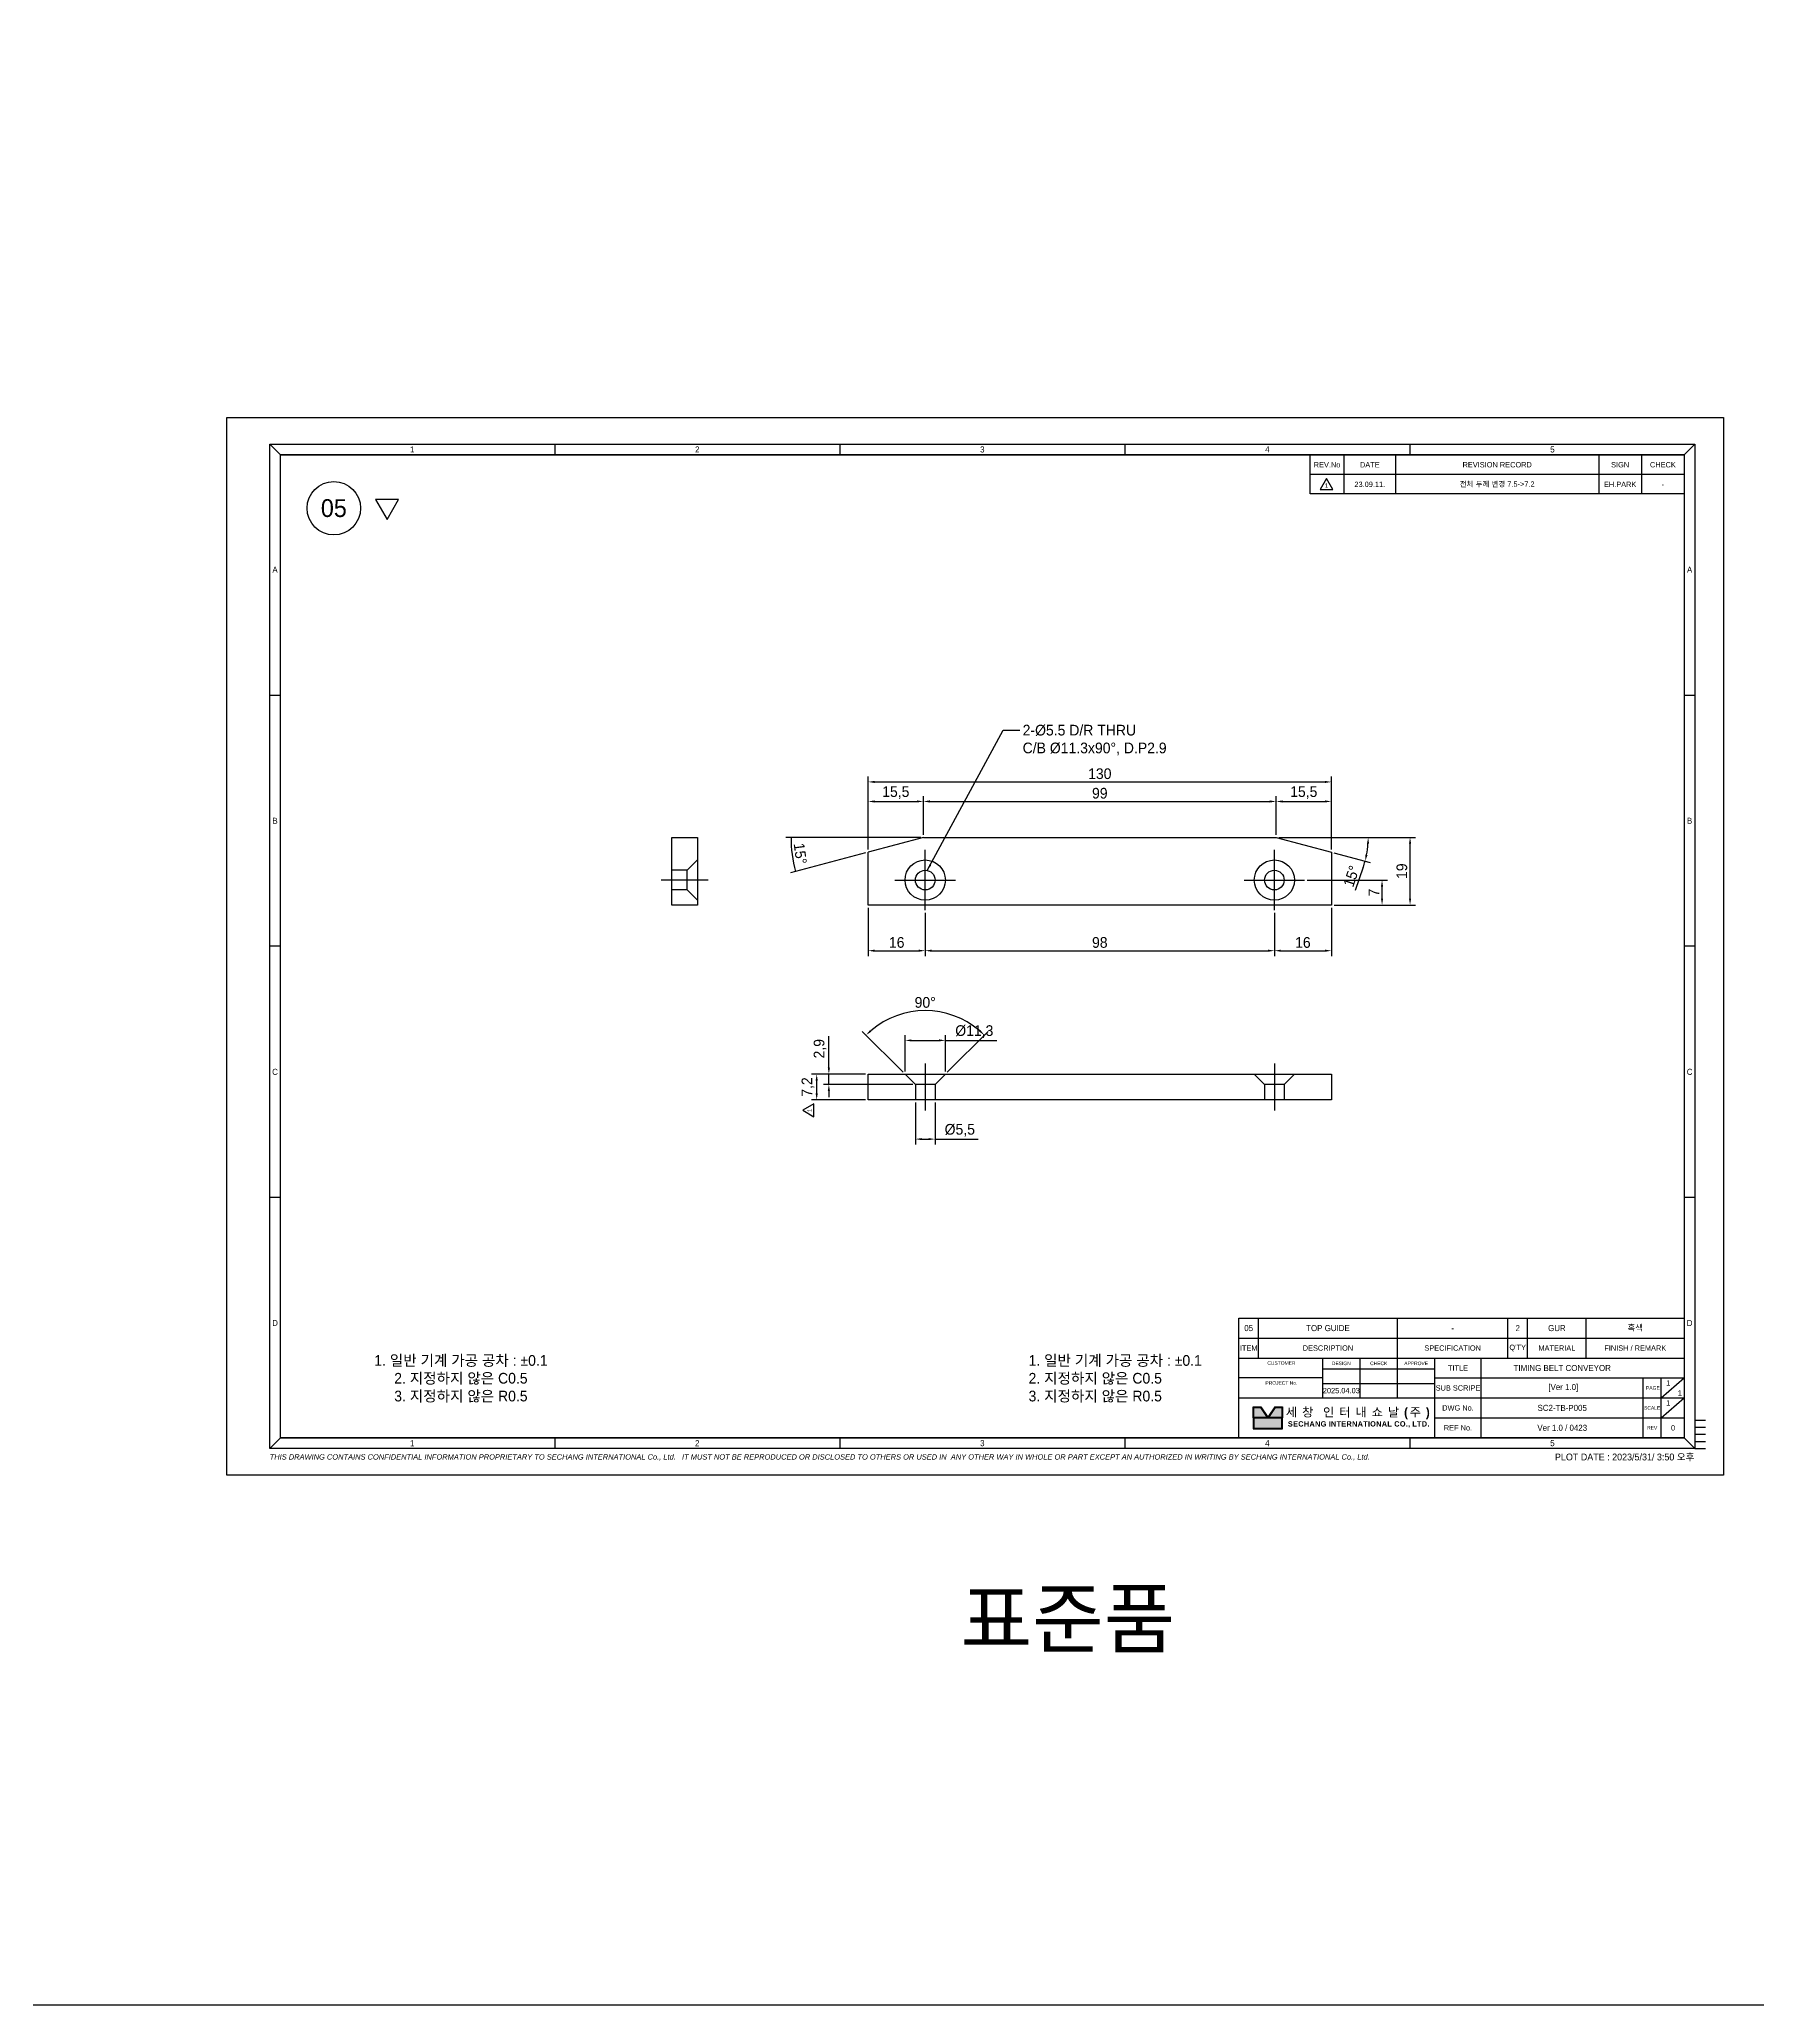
# Model space of a CAD drawing. Header units: inches. Extents: x 0 to 23821, y 0 to 11279.
# Drawn here: x 19331 to 19814, y 1770 to 2322 of the extents above; entities that cross this region are included whole.
import ezdxf
from ezdxf.enums import TextEntityAlignment as Align

# ---------------------------------------------------------------- set-up
doc = ezdxf.new("R2010")
doc.units = ezdxf.units.IN
doc.header["$LTSCALE"] = 10
doc.header["$MEASUREMENT"] = 0
for name, pattern in [('CENTER', [2, 1.25, -0.25, 0.25, -0.25]), ('HIDDEN', [0.375, 0.25, -0.125]), ('PHANTOM', [2.5, 1.25, -0.25, 0.25, -0.25, 0.25, -0.25])]:
    doc.linetypes.add(name, pattern=pattern)
doc.layers.get('Defpoints').update_dxf_attribs({"color": 8})
for name, color, linetype in [('11', 1, 'CENTER'), ('22', 2, 'HIDDEN'), ('66', 6, 'PHANTOM'), ('CENTER LINE', 1, 'CENTER'), ('HIDDEN LINE', 4, 'HIDDEN'), ('T', 3, 'Continuous')]:
    doc.layers.add(name, color=color, linetype=linetype)
doc.styles.add('SCI', font='')
doc.styles.get('SCI').set_extended_font_data('Gulim')
doc.dimstyles.new('SCH', dxfattribs={"dimtxt": 2.5, "dimasz": 2, "dimexe": 1.25, "dimexo": 0.625, "dimtad": 1, "dimdec": 8, "dimtxsty": 'SCI', "dimcen": 2.5, "dimclrd": 4, "dimclre": 4, "dimclrt": 7, "dimadec": 8, "dimazin": 2, "dimtfac": 1, "dimtdec": 8, "dimtmove": 0, "dimatfit": 3, "dimfxl": 1, "dimarcsym": 0})

# ---------------------------------------------------------------- blocks, each defined once
blk = doc.blocks.new('A$C5b8731fd')
for p, q in [((0, 0), (-2.25, -3.9)), ((2.25, -3.9), (0, 0)), ((-2.25, -3.9), (2.25, -3.9))]:
    blk.add_line(p, q)
blk = doc.blocks.new('*U568')
at = {"color": 2}
blk.add_lwpolyline([(0, 0), (1.5, 2.6), (-1.5, 2.6)], close=True, dxfattribs=at)
blk = doc.blocks.new('SECHANG TITLE')
h = blk.add_hatch(color=162)
h.dxf.hatch_style = 1
h.paths.add_polyline_path([(6.08, -25.11), (4.21, -25.11), (4.21, -27.9), (7.94, -27.9)])
h.paths.add_polyline_path([(12.06, -25.11), (10.19, -25.11), (8.33, -27.9), (12.06, -27.9)])
h.paths.add_polyline_path([(12.06, -28.1), (4.21, -28.1), (4.21, -30.89), (12.06, -30.89)])
at = {"color": 3}
for p, q in [((125, 0), (125, -33.6)), ((0, -5.6), (125, -5.6)), ((0, -33.6), (0, -5.6)), ((5.5, -11.2), (5.5, -5.6)), ((44.5, -22.4), (44.5, -5.6)), ((75.5, -11.2), (75.5, -5.6)), ((81, -11.2), (81, -5.6)), ((97.5, -11.2), (97.5, -5.6)), ((0, -11.2), (125, -11.2)), ((23.5, -11.2), (23.5, -22.4)), ((23.5, -14.2), (55, -14.2)), ((34, -22.4), (34, -11.2)), ((55, -33.6), (55, -11.2)), ((68, -33.6), (68, -11.2)), ((23.5, -16.8), (0, -16.8)), ((23.5, -18.3), (55, -18.3)), ((55, -16.8), (125, -16.8)), ((113.5, -33.6), (113.5, -16.8)), ((118.5, -22.4), (125, -16.8)), ((118.5, -33.6), (118.5, -16.8)), ((0, -22.4), (125, -22.4)), ((118.5, -28), (125, -22.4)), ((55, -28), (125, -28)), ((0, -33.6), (125, -33.6))]:
    blk.add_line(p, q, dxfattribs=at)
for p, q in [((4, -28), (4, -24.9)), ((4, -24.9), (6.19, -24.9)), ((4.21, -27.9), (4.21, -25.11)), ((4.21, -25.11), (6.08, -25.11)), ((6.08, -25.11), (7.94, -27.9)), ((6.19, -24.9), (8.13, -27.81)), ((10.08, -24.9), (8.13, -27.81)), ((10.19, -25.11), (8.33, -27.9)), ((10.08, -24.9), (12.27, -24.9)), ((10.19, -25.11), (12.06, -25.11)), ((12.06, -25.11), (12.06, -27.9)), ((12.27, -24.9), (12.27, -28)), ((4, -28), (4, -31.1)), ((4, -31.1), (12.27, -31.1)), ((7.94, -27.9), (4.21, -27.9)), ((12.06, -28.1), (4.21, -28.1)), ((4.21, -28.1), (4.21, -30.89)), ((4.21, -30.89), (12.06, -30.89)), ((12.06, -27.9), (8.33, -27.9)), ((12.06, -30.89), (12.06, -28.1)), ((12.27, -31.1), (12.27, -28))]:
    blk.add_line(p, q)
at = {"attachment_point": 5, "style": 'SCI'}
for s, insert, char_height, width in [('ITEM', (2.75, -8.4), 1.5, 5.5), ('DESCRIPTION', (25, -8.4), 1.5, 39), ('SPECIFICATION', (60, -8.4), 1.5, 31), ("Q'TY", (78.25, -8.4), 1.5, 5.5), ('MATERIAL', (89.25, -8.4), 1.5, 16.5), ('FINISH / REMARK', (111.25, -8.4), 1.5, 27.5), (' CUSTOMER', (11.75, -12.6), 1, 23.5), ('DESIGN', (28.75, -12.7), 1, 10.5), ('CHECK', (39.25, -12.7), 1, 10.5), ('APPROVE', (49.75, -12.7), 1, 10.5), ('TITLE', (61.5, -14), 1.5, 13), (' PROJECT No.', (11.75, -18.2), 1, 23.5), ('SUB SCRIPE', (61.5, -19.6), 1.5, 13), (' PAGE', (116, -19.6), 1, 5), ('{\\fGulim|b1|i0|c129|p50;\\T1.45;세창 인터내쇼날(주)}', (33.63, -26.75), 2.5, 38.7333), ('DWG No.', (61.5, -25.2), 1.5, 13), ('SCALE', (116, -25.2), 1, 5), ('{\\fGulim|b1|i0|c129|p50;\\T1.05;SECHANG INTERNATIONAL CO., LTD.}', (33.63, -29.85), 1.5, 38.7333), ('REF No.', (61.5, -30.8), 1.5, 13), ('REV', (116, -30.8), 1, 5)]:
    blk.add_mtext(s, dxfattribs=dict(at, insert=insert, char_height=char_height, width=width))
blk = doc.blocks.new('SECHANG REV')
at = {"color": 7}
blk.add_line((-52.5, 0), (-52.5, 5.5), dxfattribs=at)
blk.add_line((52.5, 0), (-52.5, 0))
at = {"color": 3}
for p, q in [((-43, 5.5), (-43, 0)), ((-28.5, 5.5), (-28.5, 0)), ((28.5, 5.5), (28.5, 0)), ((40.5, 5.5), (40.5, 0)), ((52.5, 5.5), (52.5, 0))]:
    blk.add_line(p, q, dxfattribs=at)
blk = doc.blocks.new('SECHANG A3')
at = {"color": 2}
for p, q in [((-198, 289.5), (-195, 286.5)), ((-118, 289.5), (-118, 286.5)), ((-38, 289.5), (-38, 286.5)), ((42, 289.5), (42, 286.5)), ((122, 289.5), (122, 286.5)), ((202, 289.5), (199, 286.5)), ((-195, 10.5), (-198, 7.5)), ((-118, 10.5), (-118, 7.5)), ((-38, 10.5), (-38, 7.5)), ((42, 10.5), (42, 7.5)), ((122, 10.5), (122, 7.5)), ((199, 10.5), (202, 7.5))]:
    blk.add_line(p, q, dxfattribs=at)
at = {"color": 3}
blk.add_line((94, 286.5), (199, 286.5), dxfattribs=at)
for p, q in [((-198, 219), (-195, 219)), ((199, 219), (202, 219)), ((-195, 148.5), (-198, 148.5)), ((202, 148.5), (199, 148.5)), ((-195, 78), (-198, 78)), ((202, 78), (199, 78)), ((202, 15.5), (205, 15.5))]:
    blk.add_line(p, q)
at = {"color": 1}
blk.add_lwpolyline([(-210, 297), (210, 297), (210, 0), (-210, 0)], close=True, dxfattribs=at)
at = {"color": 2}
blk.add_lwpolyline([(-198, 289.5), (202, 289.5), (202, 7.5), (-198, 7.5)], close=True, dxfattribs=at)
at = {"const_width": 0.4}
blk.add_lwpolyline([(-195, 286.5), (199, 286.5), (199, 10.5), (-195, 10.5)], close=True, dxfattribs=at)
at = {"layer": '11', "ltscale": 5}
blk.add_line((202, 11.5), (205, 11.5), dxfattribs=at)
at = {"layer": '22', "ltscale": 5}
blk.add_line((202, 13.5), (205, 13.5), dxfattribs=at)
at = {"layer": '66', "ltscale": 3}
blk.add_line((202, 9.5), (205, 9.5), dxfattribs=at)
at = {"layer": 'T'}
blk.add_line((202, 7.5), (205, 7.5), dxfattribs=at)
for name, p in [('SECHANG REV', (146.5, 281)), ('SECHANG TITLE', (74, 44.1))]:
    blk.add_blockref(name, p)
at = {"linetype": 'Continuous', "style": 'SCI'}
blk.add_text('PLOT DATE : 2023/5/31/ 3:50 오후', height=1.92, dxfattribs=at).set_placement((201.86, 4.16), align=Align.RIGHT)
at = {"color": 2, "style": 'SCI'}
for s, insert, char_height, width, attachment_point in [('1', (-158, 288), 1.7, 80, 5), ('2', (-78, 288), 1.7, 80, 5), ('3', (2, 288), 1.7, 80, 5), ('4', (82, 288), 1.7, 80, 5), ('5', (162, 288), 1.7, 80, 5), ('A', (-196.5, 254.25), 1.7, 3, 5), ('A', (200.5, 254.25), 1.7, 3, 5), ('B', (-196.5, 183.75), 1.7, 3, 5), ('B', (200.5, 183.75), 1.7, 3, 5), ('C', (-196.5, 113.25), 1.7, 3, 5), ('C', (200.5, 113.25), 1.7, 3, 5), ('D', (-196.5, 42.75), 1.7, 3, 5), ('D', (200.5, 42.75), 1.7, 3, 5), ('1. 일반 기계 가공 공차 : ±0.1\\P2. 지정하지 않은 C0.5\\P3. 지정하지 않은 R0.5', (14.98, 27.07), 3, 83.5818, 4), ('TIMING BELT CONVEYOR', (164.75, 30.1), 1.7, 45.5, 5), ('2025.04.03', (102.75, 23.75), 1.5, 10.5, 5), ('\\pi1.42726;1', (195.75, 23.1), 1.5, 3.25, 4), ('1', (-158, 9), 1.7, 80, 5), ('2', (-78, 9), 1.7, 80, 5), ('3', (2, 9), 1.7, 80, 5), ('4', (82, 9), 1.7, 80, 5), ('5', (162, 9), 1.7, 80, 5)]:
    blk.add_mtext(s, dxfattribs=dict(at, insert=insert, char_height=char_height, width=width, attachment_point=attachment_point))
at = {"char_height": 1.5, "attachment_point": 5, "style": 'SCI'}
for s, insert, width in [('REV.No', (98.75, 283.7), 9.5), ('DATE', (110.75, 283.7), 14.5), ('REVISION RECORD', (146.5, 283.7), 57), ('SIGN', (181, 283.7), 12), ('CHECK', (193, 283.7), 12)]:
    blk.add_mtext(s, dxfattribs=dict(at, insert=insert, width=width))
at = {"color": 3, "insert": (-198, 5), "char_height": 1.5, "width": 400.0238, "attachment_point": 4, "style": 'SCI'}
blk.add_mtext('{\\fArial|b0|i1|c0|p34;THIS DRAWING CONTAINS CONFIDENTIAL INFORMATION PROPRIETARY TO SECHANG INTERNATIONAL Co., Ltd.   IT MUST NOT BE REPRODUCED OR DISCLOSED TO OTHERS OR USED IN  ANY OTHER WAY IN WHOLE OR PART EXCEPT AN AUTHORIZED IN WRITING BY SECHANG INTERNATIONAL Co., Ltd.  }', dxfattribs=at)
blk = doc.blocks.new('A$C22515e4a')
at = {"color": 3}
for p, q in [((0, 0), (125, 0)), ((0, -5.6), (0, 0)), ((5.5, -5.6), (5.5, 0)), ((44.5, -5.6), (44.5, 0)), ((75.5, -5.6), (75.5, 0)), ((81, -5.6), (81, 0)), ((97.5, -5.6), (97.5, 0)), ((125, 0), (125, -5.6))]:
    blk.add_line(p, q, dxfattribs=at)
blk = doc.blocks.new('MDCSM5', base_point=(1500.64, -238.95))
at = {"color": 7, "linetype": 'Continuous'}
for radius in [5.65, 2.75]:
    blk.add_circle((1500.64, -238.95), radius, dxfattribs=at)
at = {"layer": 'CENTER LINE', "ltscale": 2.5425}
for p, q in [((1500.64, -247.43), (1500.64, -230.48)), ((1492.16, -238.95), (1509.11, -238.95))]:
    blk.add_line(p, q, dxfattribs=at)
blk = doc.blocks.new('V1A$C60774E85')
for p, q in [((-49.5, -0.5), (-65, -4.65)), ((49.5, -0.5), (65, -4.65))]:
    blk.add_line(p, q)
for points in [[(65, -4.65), (65, -19.5), (-65, -19.5), (-65, -4.65)], [(-49.5, -0.5), (49.5, -0.5)]]:
    blk.add_lwpolyline(points)
for p in [(-49, -12.5), (49, -12.5)]:
    blk.add_blockref('MDCSM5', p)
blk = doc.blocks.new('*D1050')
at = {"color": 4, "lineweight": -2, "transparency": 16777216}
for p, q in [((19563.97, 2094.81), (19563.97, 2109.79)), ((19565.77, 2108.29), (19577.67, 2108.29)), ((19579.47, 2098.96), (19579.47, 2109.79))]:
    blk.add_line(p, q, dxfattribs=at)
at = {"color": 4, "transparency": 16777216}
for points in [[(19565.77, 2108.59), (19565.77, 2107.99), (19563.97, 2108.29)], [(19577.67, 2108.59), (19577.67, 2107.99), (19579.47, 2108.29)]]:
    blk.add_solid(points, dxfattribs=at)
at = {"layer": 'Defpoints', "color": 0, "transparency": 16777216}
for p in [(19579.47, 2108.29), (19579.47, 2098.21), (19563.97, 2094.06)]:
    blk.add_point(p, dxfattribs=at)
at = {"color": 7, "transparency": 16777216, "insert": (19571.72, 2110.77), "char_height": 3, "attachment_point": 5, "style": 'SCI'}
blk.add_mtext('15,5', dxfattribs=at)
blk = doc.blocks.new('*D1051')
at = {"color": 4, "lineweight": -2, "transparency": 16777216}
for p, q in [((19579.47, 2098.96), (19579.47, 2109.79)), ((19581.27, 2108.29), (19676.67, 2108.29)), ((19678.47, 2098.96), (19678.47, 2109.79))]:
    blk.add_line(p, q, dxfattribs=at)
at = {"color": 4, "transparency": 16777216}
for points in [[(19581.27, 2108.59), (19581.27, 2107.99), (19579.47, 2108.29)], [(19676.67, 2108.59), (19676.67, 2107.99), (19678.47, 2108.29)]]:
    blk.add_solid(points, dxfattribs=at)
at = {"layer": 'Defpoints', "color": 0, "transparency": 16777216}
for p in [(19678.47, 2108.29), (19579.47, 2098.21), (19678.47, 2098.21)]:
    blk.add_point(p, dxfattribs=at)
at = {"color": 7, "transparency": 16777216, "insert": (19628.97, 2110.58), "char_height": 3, "attachment_point": 5, "style": 'SCI'}
blk.add_mtext('99', dxfattribs=at)
blk = doc.blocks.new('*D1052')
at = {"color": 4, "lineweight": -2, "transparency": 16777216}
for p, q in [((19678.47, 2098.96), (19678.47, 2109.79)), ((19680.27, 2108.29), (19692.17, 2108.29)), ((19693.97, 2094.81), (19693.97, 2109.79))]:
    blk.add_line(p, q, dxfattribs=at)
at = {"color": 4, "transparency": 16777216}
for points in [[(19680.27, 2108.59), (19680.27, 2107.99), (19678.47, 2108.29)], [(19692.17, 2108.59), (19692.17, 2107.99), (19693.97, 2108.29)]]:
    blk.add_solid(points, dxfattribs=at)
at = {"layer": 'Defpoints', "color": 0, "transparency": 16777216}
for p in [(19693.97, 2108.29), (19678.47, 2098.21), (19693.97, 2094.06)]:
    blk.add_point(p, dxfattribs=at)
at = {"color": 7, "transparency": 16777216, "insert": (19686.22, 2110.77), "char_height": 3, "attachment_point": 5, "style": 'SCI'}
blk.add_mtext('15,5', dxfattribs=at)
blk = doc.blocks.new('*D768')
at = {"color": 4, "lineweight": -2, "transparency": 16777216}
for p, q in [((19563.97, 2094.81), (19563.97, 2115.27)), ((19565.77, 2113.77), (19692.17, 2113.77)), ((19693.97, 2094.81), (19693.97, 2115.27))]:
    blk.add_line(p, q, dxfattribs=at)
at = {"color": 4, "transparency": 16777216}
for points in [[(19565.77, 2114.07), (19565.77, 2113.47), (19563.97, 2113.77)], [(19692.17, 2114.07), (19692.17, 2113.47), (19693.97, 2113.77)]]:
    blk.add_solid(points, dxfattribs=at)
at = {"layer": 'Defpoints', "color": 0, "transparency": 16777216}
for p in [(19693.97, 2113.77), (19563.97, 2094.06), (19693.97, 2094.06)]:
    blk.add_point(p, dxfattribs=at)
at = {"color": 7, "transparency": 16777216, "insert": (19628.97, 2116.06), "char_height": 3, "attachment_point": 5, "style": 'SCI'}
blk.add_mtext('130', dxfattribs=at)
blk = doc.blocks.new('*D1053')
at = {"color": 4, "lineweight": -2, "transparency": 16777216}
for p, q in [((19563.97, 2078.46), (19563.97, 2064.89)), ((19579.97, 2076.99), (19579.97, 2064.89)), ((19565.77, 2066.39), (19578.17, 2066.39))]:
    blk.add_line(p, q, dxfattribs=at)
at = {"color": 4, "transparency": 16777216}
for points in [[(19565.77, 2066.69), (19565.77, 2066.09), (19563.97, 2066.39)], [(19578.17, 2066.69), (19578.17, 2066.09), (19579.97, 2066.39)]]:
    blk.add_solid(points, dxfattribs=at)
at = {"layer": 'Defpoints', "color": 0, "transparency": 16777216}
for p in [(19563.97, 2079.21), (19579.97, 2077.74), (19579.97, 2066.39)]:
    blk.add_point(p, dxfattribs=at)
at = {"color": 7, "transparency": 16777216, "insert": (19571.97, 2068.68), "char_height": 3, "attachment_point": 5, "style": 'SCI'}
blk.add_mtext('16', dxfattribs=at)
blk = doc.blocks.new('*D1054')
at = {"color": 4, "lineweight": -2, "transparency": 16777216}
for p, q in [((19579.97, 2076.99), (19579.97, 2064.89)), ((19677.97, 2076.99), (19677.97, 2064.89)), ((19581.77, 2066.39), (19676.17, 2066.39))]:
    blk.add_line(p, q, dxfattribs=at)
at = {"color": 4, "transparency": 16777216}
for points in [[(19581.77, 2066.69), (19581.77, 2066.09), (19579.97, 2066.39)], [(19676.17, 2066.69), (19676.17, 2066.09), (19677.97, 2066.39)]]:
    blk.add_solid(points, dxfattribs=at)
at = {"layer": 'Defpoints', "color": 0, "transparency": 16777216}
for p in [(19579.97, 2077.74), (19677.97, 2077.74), (19677.97, 2066.39)]:
    blk.add_point(p, dxfattribs=at)
at = {"color": 7, "transparency": 16777216, "insert": (19628.97, 2068.68), "char_height": 3, "attachment_point": 5, "style": 'SCI'}
blk.add_mtext('98', dxfattribs=at)
blk = doc.blocks.new('*D1055')
at = {"color": 4, "lineweight": -2, "transparency": 16777216}
for p, q in [((19677.97, 2076.99), (19677.97, 2064.89)), ((19693.97, 2078.46), (19693.97, 2064.89)), ((19679.77, 2066.39), (19692.17, 2066.39))]:
    blk.add_line(p, q, dxfattribs=at)
at = {"color": 4, "transparency": 16777216}
for points in [[(19679.77, 2066.69), (19679.77, 2066.09), (19677.97, 2066.39)], [(19692.17, 2066.69), (19692.17, 2066.09), (19693.97, 2066.39)]]:
    blk.add_solid(points, dxfattribs=at)
at = {"layer": 'Defpoints', "color": 0, "transparency": 16777216}
for p in [(19677.97, 2077.74), (19693.97, 2079.21), (19693.97, 2066.39)]:
    blk.add_point(p, dxfattribs=at)
at = {"color": 7, "transparency": 16777216, "insert": (19685.97, 2068.68), "char_height": 3, "attachment_point": 5, "style": 'SCI'}
blk.add_mtext('16', dxfattribs=at)
blk = doc.blocks.new('*D1056')
at = {"color": 4, "lineweight": -2, "transparency": 16777216}
for p, q in [((19687.19, 2086.21), (19709.68, 2086.21)), ((19708.18, 2081.01), (19708.18, 2084.41)), ((19694.72, 2079.21), (19709.68, 2079.21))]:
    blk.add_line(p, q, dxfattribs=at)
at = {"color": 4, "transparency": 16777216}
for points in [[(19707.88, 2084.41), (19708.48, 2084.41), (19708.18, 2086.21)], [(19707.88, 2081.01), (19708.48, 2081.01), (19708.18, 2079.21)]]:
    blk.add_solid(points, dxfattribs=at)
at = {"layer": 'Defpoints', "color": 0, "transparency": 16777216}
for p in [(19686.44, 2086.21), (19708.18, 2086.21), (19693.97, 2079.21)]:
    blk.add_point(p, dxfattribs=at)
at = {"color": 7, "transparency": 16777216, "insert": (19705.9, 2082.71), "char_height": 3, "attachment_point": 5, "rotation": 90, "style": 'SCI'}
blk.add_mtext('7', dxfattribs=at)
blk = doc.blocks.new('*D769')
at = {"color": 4, "lineweight": -2, "transparency": 16777216}
for p, q in [((19679.22, 2098.21), (19717.54, 2098.21)), ((19716.04, 2081.01), (19716.04, 2096.41)), ((19694.72, 2079.21), (19717.54, 2079.21))]:
    blk.add_line(p, q, dxfattribs=at)
at = {"color": 4, "transparency": 16777216}
for points in [[(19715.74, 2096.41), (19716.34, 2096.41), (19716.04, 2098.21)], [(19715.74, 2081.01), (19716.34, 2081.01), (19716.04, 2079.21)]]:
    blk.add_solid(points, dxfattribs=at)
at = {"layer": 'Defpoints', "color": 0, "transparency": 16777216}
for p in [(19678.47, 2098.21), (19716.04, 2098.21), (19693.97, 2079.21)]:
    blk.add_point(p, dxfattribs=at)
at = {"color": 7, "transparency": 16777216, "insert": (19713.75, 2088.71), "char_height": 3, "attachment_point": 5, "rotation": 90, "style": 'SCI'}
blk.add_mtext('19', dxfattribs=at)
blk = doc.blocks.new('*D770')
at = {"color": 4, "lineweight": -2, "transparency": 16777216}
for p, q in [((19563.22, 2031.72), (19548.02, 2031.72)), ((19549.52, 2026.32), (19549.52, 2029.92)), ((19563.22, 2024.52), (19548.02, 2024.52))]:
    blk.add_line(p, q, dxfattribs=at)
at = {"color": 4, "transparency": 16777216}
for points in [[(19549.22, 2029.92), (19549.82, 2029.92), (19549.52, 2031.72)], [(19549.22, 2026.32), (19549.82, 2026.32), (19549.52, 2024.52)]]:
    blk.add_solid(points, dxfattribs=at)
at = {"layer": 'Defpoints', "color": 0, "transparency": 16777216}
for p in [(19549.52, 2031.72), (19563.97, 2031.72), (19563.97, 2024.52)]:
    blk.add_point(p, dxfattribs=at)
at = {"color": 7, "transparency": 16777216, "insert": (19547.05, 2028.12), "char_height": 3, "attachment_point": 5, "rotation": 90, "style": 'SCI'}
blk.add_mtext('7,2', dxfattribs=at)
blk = doc.blocks.new('*D1057')
at = {"color": 4, "lineweight": -2, "transparency": 16777216}
for p, q in [((19578.72, 2098.21), (19540.81, 2098.21)), ((19563.25, 2093.87), (19542.13, 2088.21))]:
    blk.add_line(p, q, dxfattribs=at)
blk.add_arc((19579.47, 2098.21), 37.16, 180, 195, dxfattribs=at)
at = {"layer": 'Defpoints', "color": 0, "transparency": 16777216}
for p in [(19579.47, 2098.21), (19579.47, 2098.21), (19678.47, 2098.21), (19542.45, 2094.97), (19563.97, 2094.06)]:
    blk.add_point(p, dxfattribs=at)
at = {"color": 7, "transparency": 16777216, "insert": (19544.9, 2093.66), "char_height": 3, "attachment_point": 5, "rotation": 277.5, "style": 'SCI'}
blk.add_mtext('15°', dxfattribs=at)
blk = doc.blocks.new('*D1058')
at = {"color": 4, "lineweight": -2, "transparency": 16777216}
for p, q in [((19679.22, 2098.21), (19705.8, 2098.21)), ((19694.69, 2093.87), (19704.87, 2091.14)), ((19702.89, 2089.81), (19700.66, 2083.3))]:
    blk.add_line(p, q, dxfattribs=at)
for start, end in [(341.0064, 345), (348.9936, 356.0064)]:
    blk.add_arc((19678.47, 2098.21), 25.83, start, end, dxfattribs=at)
at = {"color": 4, "transparency": 16777216}
for points in [[(19703.94, 2096.42), (19704.54, 2096.4), (19704.3, 2098.21)], [(19704.12, 2093.21), (19703.53, 2093.35), (19703.42, 2091.53)]]:
    blk.add_solid(points, dxfattribs=at)
at = {"layer": 'Defpoints', "color": 0, "transparency": 16777216}
for p in [(19579.47, 2098.21), (19678.47, 2098.21), (19678.47, 2098.21), (19693.97, 2094.06), (19704.2, 2095.96)]:
    blk.add_point(p, dxfattribs=at)
at = {"color": 7, "transparency": 16777216, "insert": (19699.61, 2087.3), "char_height": 3, "attachment_point": 5, "rotation": 71.0064, "style": 'SCI'}
blk.add_mtext('15°', dxfattribs=at)
blk = doc.blocks.new('*D771')
at = {"color": 4, "lineweight": -2, "transparency": 16777216}
for p, q in [((19552.93, 2033.52), (19552.93, 2042.4)), ((19563.22, 2031.72), (19551.43, 2031.72)), ((19552.93, 2028.82), (19552.93, 2031.72)), ((19576.47, 2028.82), (19551.43, 2028.82)), ((19552.93, 2027.02), (19552.93, 2025.22))]:
    blk.add_line(p, q, dxfattribs=at)
at = {"color": 4, "transparency": 16777216}
for points in [[(19552.63, 2033.52), (19553.23, 2033.52), (19552.93, 2031.72)], [(19552.63, 2027.02), (19553.23, 2027.02), (19552.93, 2028.82)]]:
    blk.add_solid(points, dxfattribs=at)
at = {"layer": 'Defpoints', "color": 0, "transparency": 16777216}
for p in [(19552.93, 2031.72), (19563.97, 2031.72), (19577.22, 2028.82)]:
    blk.add_point(p, dxfattribs=at)
at = {"color": 7, "transparency": 16777216, "insert": (19550.45, 2038.86), "char_height": 3, "attachment_point": 5, "rotation": 90, "style": 'SCI'}
blk.add_mtext('2,9', dxfattribs=at)
blk = doc.blocks.new('*D772')
at = {"color": 4, "lineweight": -2, "transparency": 16777216}
for p, q in [((19574.32, 2032.47), (19574.32, 2042.7)), ((19585.62, 2032.47), (19585.62, 2042.7)), ((19576.12, 2041.2), (19583.82, 2041.2)), ((19585.62, 2041.2), (19600.09, 2041.2))]:
    blk.add_line(p, q, dxfattribs=at)
at = {"color": 4, "transparency": 16777216}
for points in [[(19576.12, 2041.5), (19576.12, 2040.9), (19574.32, 2041.2)], [(19583.82, 2041.5), (19583.82, 2040.9), (19585.62, 2041.2)]]:
    blk.add_solid(points, dxfattribs=at)
at = {"layer": 'Defpoints', "color": 0, "transparency": 16777216}
for p in [(19585.62, 2041.2), (19574.32, 2031.72), (19585.62, 2031.72)]:
    blk.add_point(p, dxfattribs=at)
at = {"color": 7, "transparency": 16777216, "insert": (19593.75, 2043.68), "char_height": 3, "attachment_point": 5, "style": 'SCI'}
blk.add_mtext('%%c11,3', dxfattribs=at)
blk = doc.blocks.new('*D773')
at = {"color": 4, "lineweight": -2, "transparency": 16777216}
for p, q in [((19577.22, 2023.77), (19577.22, 2011.99)), ((19582.72, 2023.77), (19582.72, 2011.99)), ((19579.02, 2013.49), (19580.92, 2013.49)), ((19582.72, 2013.49), (19594.83, 2013.49))]:
    blk.add_line(p, q, dxfattribs=at)
at = {"color": 4, "transparency": 16777216}
for points in [[(19579.02, 2013.79), (19579.02, 2013.19), (19577.22, 2013.49)], [(19580.92, 2013.79), (19580.92, 2013.19), (19582.72, 2013.49)]]:
    blk.add_solid(points, dxfattribs=at)
at = {"layer": 'Defpoints', "color": 0, "transparency": 16777216}
for p in [(19577.22, 2024.52), (19582.72, 2024.52), (19582.72, 2013.49)]:
    blk.add_point(p, dxfattribs=at)
at = {"color": 7, "transparency": 16777216, "insert": (19589.68, 2015.96), "char_height": 3, "attachment_point": 5, "style": 'SCI'}
blk.add_mtext('%%c5,5', dxfattribs=at)
blk = doc.blocks.new('*D774')
at = {"color": 4, "lineweight": -2, "transparency": 16777216}
for p, q in [((19573.79, 2032.25), (19562.3, 2043.74)), ((19586.15, 2032.25), (19597.64, 2043.74))]:
    blk.add_line(p, q, dxfattribs=at)
blk.add_arc((19579.97, 2026.07), 23.49, 49.3916, 130.6084, dxfattribs=at)
at = {"color": 4, "transparency": 16777216}
for points in [[(19564.88, 2043.68), (19564.48, 2044.12), (19563.36, 2042.68)], [(19595.46, 2044.12), (19595.06, 2043.68), (19596.58, 2042.68)]]:
    blk.add_solid(points, dxfattribs=at)
at = {"layer": 'Defpoints', "color": 0, "transparency": 16777216}
for p in [(19586.05, 2048.76), (19574.32, 2031.72), (19585.62, 2031.72), (19577.22, 2028.82), (19582.72, 2028.82)]:
    blk.add_point(p, dxfattribs=at)
at = {"color": 7, "transparency": 16777216, "insert": (19579.97, 2051.85), "char_height": 3, "attachment_point": 5, "style": 'SCI'}
blk.add_mtext('90°', dxfattribs=at)
blk = doc.blocks.new('A$C9b585a68')
blk.add_lwpolyline([(-65, 7.2), (65, 7.2), (65, 0), (-65, 0)], close=True)
at = {"layer": 'CENTER LINE', "ltscale": 2.025}
for p, q in [((-49, 10.2), (-49, -3)), ((49, 10.2), (49, -3))]:
    blk.add_line(p, q, dxfattribs=at)
at = {"layer": 'HIDDEN LINE', "ltscale": 4.05}
for p, q in [((-54.65, 7.2), (-51.75, 4.3)), ((-43.35, 7.2), (-46.25, 4.3)), ((43.35, 7.2), (46.25, 4.3)), ((54.65, 7.2), (51.75, 4.3)), ((-46.25, 4.3), (-51.75, 4.3)), ((-51.75, 4.3), (-51.75, 0)), ((-46.25, 4.3), (-46.25, 0)), ((51.75, 4.3), (46.25, 4.3)), ((46.25, 4.3), (46.25, 0)), ((51.75, 4.3), (51.75, 0))]:
    blk.add_line(p, q, dxfattribs=at)
blk = doc.blocks.new('A$C420cb415')
blk.add_lwpolyline([(0, 12), (7.2, 12), (7.2, -7), (0, -7)], close=True)
at = {"layer": 'CENTER LINE', "ltscale": 2.025}
blk.add_line((10.2, 0), (-3, 0), dxfattribs=at)
at = {"layer": 'HIDDEN LINE', "ltscale": 4.05}
for p, q in [((7.2, 5.65), (4.3, 2.75)), ((4.3, 2.75), (0, 2.75)), ((4.3, -2.75), (4.3, 2.75)), ((4.3, -2.75), (0, -2.75)), ((7.2, -5.65), (4.3, -2.75))]:
    blk.add_line(p, q, dxfattribs=at)

msp = doc.modelspace()

# ---------------------------------------------------------------- linework, layer by layer
msp.add_lwpolyline([(16750, 1770.46366694), (23820.81798648, 1770.46366694), (23820.81798648, 2874.08069523), (16750, 2874.08069523)], close=True)
msp.add_circle((19414, 2190.61632666), 7.5)

# ---------------------------------------------------------------- block references
for name, p in [('SECHANG A3', (19594, 1919.11632666)), ('SECHANG REV', (19740.5, 2194.61632666)), ('A$C420cb415', (19508.89603739, 2086.21310516)), ('V1A$C60774E85', (19628.96997485, 2098.71310516)), ('A$C9b585a68', (19628.96997485, 2024.51871221)), ('A$C22515e4a', (19668, 1963.21632666))]:
    msp.add_blockref(name, p)
for name, p, xscale, yscale, zscale in [('A$C5b8731fd', (19692.6090383, 2198.94912677), 0.7999999999999998, 0.7999999999999998, 0.7999999999999998), ('*U568', (19428.94219749, 2187.43838465), 2.16666666666689, 2.16666666666689, 2.16666666666689)]:
    msp.add_blockref(name, p, dxfattribs=dict(xscale=xscale, yscale=yscale, zscale=zscale))
at = {"xscale": 0.7999999999999998, "yscale": 0.7999999999999998, "zscale": 0.7999999999999998, "rotation": 90}
msp.add_blockref('A$C5b8731fd', (19545.58400237, 2021.57197556), dxfattribs=at)

# ---------------------------------------------------------------- texts
at = {"attachment_point": 5, "style": 'SCI'}
for s, insert, char_height, width in [('{\\fGulim|b0|i0|c129|p50;1}', (19692.6090383, 2196.99889738), 1.2, 3.6030894832), ('23.09.11.', (19704.75, 2197.31632666), 1.5, 14.5), ('전체 두께 변경 7.5->7.2', (19740.5, 2197.31632666), 1.5, 57), ('EH.PARK', (19775, 2197.31632666), 1.5, 12), ('-', (19787, 2197.31632666), 1.5, 12)]:
    msp.add_mtext(s, dxfattribs=dict(at, insert=insert, char_height=char_height, width=width))
at = {"color": 2, "style": 'SCI'}
for s, insert, char_height, width, attachment_point in [('05', (19414, 2190.61632666), 5, 15, 5), ('05', (19670.75, 1960.41632666), 1.7, 5.5, 5), ('TOP GUIDE', (19693, 1960.41632666), 1.7, 39, 5), ('-', (19728, 1960.41632666), 1.7, 31, 5), ('2', (19746.25, 1960.41632666), 1.7, 5.5, 5), ('GUR', (19757.25, 1960.41632666), 1.7, 16.5, 5), ('흑색', (19779.25, 1960.41632666), 1.7, 27.5, 5), ('1. 일반 기계 가공 공차 : ±0.1\\P2. 지정하지 않은 C0.5\\P3. 지정하지 않은 R0.5', (19449.66606718, 1946.18752979), 3, 83.5818366287, 5), (' [Ver 1.0]', (19758.75, 1943.61632666), 1.7, 45.5, 5), ('\\pi1.42726;1', (19786.5, 1945.01632666), 1.5, 3.25, 4), ('SC2-TB-P005', (19758.75, 1938.01632666), 1.7, 45.5, 5), ('\\pi1.42726;1', (19786.5, 1939.41632666), 1.5, 3.25, 4), ('Ver 1.0 / 0423', (19758.75, 1932.41632666), 1.7, 45.5, 5), ('\\pi2.78862;0', (19786.5, 1932.41632666), 1.5, 6.5, 4), ('\\pi16.65776;표준품', (19573.24083991, 1886.85941475), 16, 94.7802370477, 1)]:
    msp.add_mtext(s, dxfattribs=dict(at, insert=insert, char_height=char_height, width=width, attachment_point=attachment_point))
at = {"color": 7, "insert": (19607.31904787, 2129.81001094), "char_height": 3, "attachment_point": 1, "style": 'SCI'}
msp.add_mtext('2-%%C5.5 D/R THRU\\PC/B %%C11.3x90%%D, D.P2.9', dxfattribs=at)
at = {"insert": (19547.53423176, 2021.57197556), "char_height": 1.2, "width": 3.6030894832, "attachment_point": 5, "rotation": 90, "style": 'SCI'}
msp.add_mtext('{\\fGulim|b0|i0|c129|p50;1}', dxfattribs=at)

# ---------------------------------------------------------------- dimensions: what is measured, and where the dimension line sits
for base, p1, p2, override, picture, middle in [((19693.9699748488, 2113.7690220282), (19563.9699748488, 2094.0598926801), (19693.9699748488, 2094.0598926801), {"dimscale": 1.2, "dimasz": 1.5}, '*D768', (19628.9699748488, 2116.0609661028)), ((19579.4699748488, 2108.2932697886), (19563.9699748488, 2094.0598926801), (19579.4699748488, 2098.2131051628), {"dimscale": 1.2, "dimasz": 1.5}, '*D1050', (19571.7199748488, 2110.7689688565)), ((19678.4699748488, 2108.2932697886), (19579.4699748488, 2098.2131051628), (19678.4699748488, 2098.2131051628), {"dimscale": 1.2, "dimasz": 1.5, "dimtmove": 1}, '*D1051', (19628.9699748488, 2110.5812191894)), ((19693.9699748488, 2108.2932697886), (19678.4699748488, 2098.2131051628), (19693.9699748488, 2094.0598926801), {"dimscale": 1.2, "dimasz": 1.5, "dimtmove": 1}, '*D1052', (19686.2199748488, 2110.7689688565)), ((19579.9699748488, 2066.3913661305), (19563.9699748488, 2079.2131051628), (19579.9699748488, 2077.7381051628), {"dimscale": 1.2, "dimasz": 1.5}, '*D1053', (19571.9699748488, 2068.6833102051)), ((19677.9699748488, 2066.3913661305), (19579.9699748488, 2077.7381051628), (19677.9699748488, 2077.7381051628), {"dimscale": 1.2, "dimasz": 1.5, "dimtmove": 1}, '*D1054', (19628.9699748488, 2068.6793155313)), ((19693.9699748488, 2066.3913661305), (19677.9699748488, 2077.7381051628), (19693.9699748488, 2079.2131051628), {"dimscale": 1.2, "dimasz": 1.5, "dimtmove": 1}, '*D1055', (19685.9699748488, 2068.6833102051))]:
    dim = msp.add_linear_dim(base=base, p1=p1, p2=p2, dimstyle='SCH', override=override)
    dim.commit()
    dim.dimension.update_dxf_attribs({"geometry": picture, "text_midpoint": middle})
for base, line1, line2, picture, middle in [((19542.4531511184, 2094.9745527266), ((19579.4699748488, 2098.2131051628), (19563.9699748488, 2094.0598926801)), ((19579.4699748488, 2098.2131051628), (19678.4699748488, 2098.2131051628)), '*D1057', (19544.9019827809, 2093.6621426704)), ((19704.2016446505, 2095.9618757615), ((19678.4699748488, 2098.2131051628), (19693.9699748488, 2094.0598926801)), ((19579.4699748488, 2098.2131051628), (19678.4699748488, 2098.2131051628)), '*D1058', (19699.6073963466, 2087.3011697175)), ((19586.0495114229, 2048.7578515924), ((19585.6199748488, 2031.7187122114), (19582.7199748488, 2028.8187122114)), ((19574.3199748488, 2031.7187122114), (19577.2199748488, 2028.8187122114)), '*D774', (19579.9699748488, 2051.8461871674))]:
    dim = msp.add_angular_dim_2l(base=base, line1=line1, line2=line2, dimstyle='SCH', override={"dimscale": 1.2, "dimasz": 1.5})
    dim.commit()
    dim.dimension.update_dxf_attribs({"geometry": picture, "text_midpoint": middle})
for base, p1, p2, picture, middle in [((19716.0425610337, 2098.2131051628), (19693.9699748488, 2079.2131051628), (19678.4699748488, 2098.2131051628), '*D769', (19713.7506169591, 2088.7131051627)), ((19708.1849288453, 2086.2131051628), (19693.9699748488, 2079.2131051628), (19686.4449748488, 2086.2131051628), '*D1056', (19705.8969794445, 2082.7131051627)), ((19552.92779184, 2031.71871221), (19577.21997485, 2028.81871221), (19563.96997485, 2031.71871221), '*D771', (19550.45409011, 2038.8569945)), ((19549.5190722121, 2031.7187122114), (19563.9699748488, 2024.5187122114), (19563.9699748488, 2031.7187122114), '*D770', (19547.0453704811, 2028.1187122114))]:
    dim = msp.add_linear_dim(base=base, p1=p1, p2=p2, angle=90, dimstyle='SCH', override={"dimscale": 1.2, "dimasz": 1.5})
    dim.commit()
    dim.dimension.update_dxf_attribs({"geometry": picture, "text_midpoint": middle})
for base, p1, p2, picture, middle in [((19585.6199748488, 2041.2045806354), (19574.3199748488, 2031.7187122114), (19585.6199748488, 2031.7187122114), '*D772', (19593.75253144, 2043.6802797033)), ((19582.7199748488, 2013.4853180989), (19577.2199748488, 2024.5187122114), (19582.7199748488, 2024.5187122114), '*D773', (19589.6761000153, 2015.957022493))]:
    dim = msp.add_linear_dim(base=base, p1=p1, p2=p2, text='%%c<>', dimstyle='SCH', override={"dimscale": 1.2, "dimasz": 1.5})
    dim.commit()
    dim.dimension.update_dxf_attribs({"geometry": picture, "text_midpoint": middle})

# ---------------------------------------------------------------- leaders
at = {"annotation_type": 0, "has_hookline": 1, "hookline_direction": 0, "text_width": 43.92143808}
msp.add_leader([(19580.53912699, 2088.90356346), (19601.8138673, 2128.31001094), (19606.56904787, 2128.31001094)], dimstyle='SCH', override={"dimscale": 1.2, "dimasz": 1.5, "dimgap": 0.625, "dimtad": 0}, dxfattribs=at)

doc.saveas('drawing.dxf')
